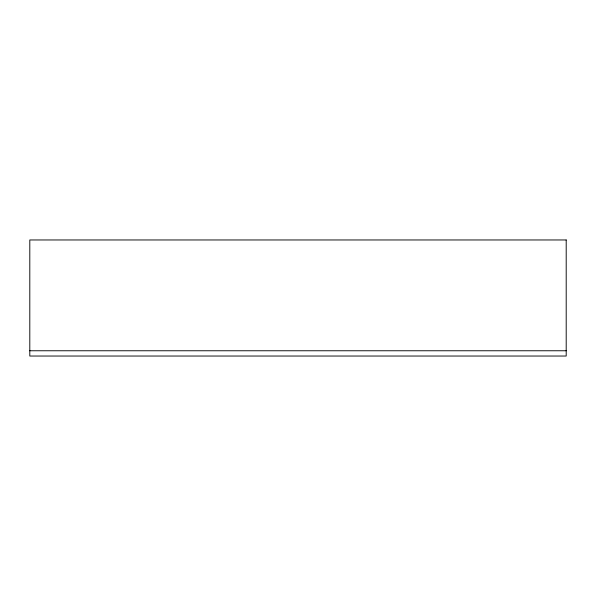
<?xml version="1.0" encoding="UTF-8"?>
<svg xmlns="http://www.w3.org/2000/svg" width="596" height="596" viewBox="0 0 596 596"><rect width="100%" height="100%" fill="white"/><g stroke="black" fill="none" stroke-linecap="round" stroke-linejoin="round"><path stroke-width="0.89" d="M29.8 350.761L566.2 350.761M566.2 239.965L29.8 239.965L29.8 356.035L566.2 356.035L566.2 239.965"/></g></svg>
